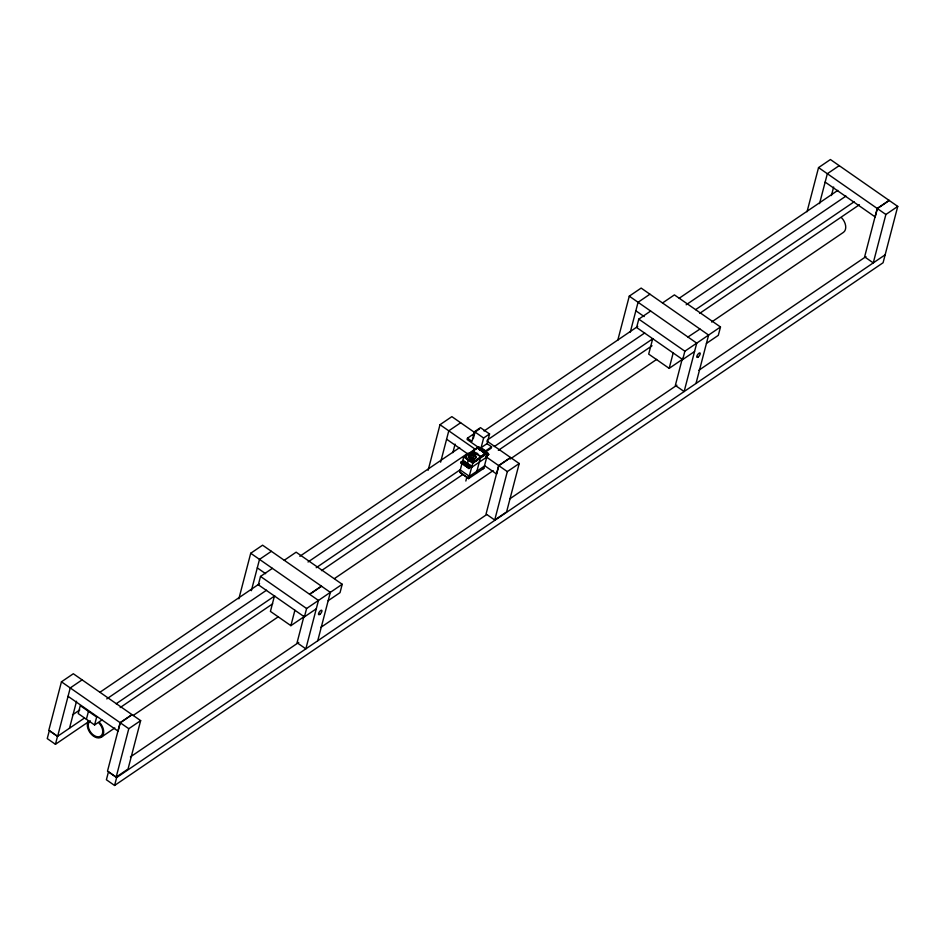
<?xml version="1.0" encoding="UTF-8"?>
<svg xmlns="http://www.w3.org/2000/svg" width="945" height="945" viewBox="0 0 945 945"><rect width="100%" height="100%" fill="white"/><g stroke="black" fill="none" stroke-linecap="round" stroke-linejoin="round"><path stroke-width="1.42" d="M462.873 464.302L463.109 463.511A1.193 0.78 14.6 0 0 464.503 463.522C465.483 461.514 461.255 461.751 462.412 463.983C461.455 462.129 465.625 462.896 464.302 464.314A1.193 0.78 14.6 0 1 462.896 464.302L467.078 467.102A1.193 0.78 14.6 0 1 467.964 466.168A1.193 0.78 14.6 0 1 469.358 467.137A1.193 0.78 14.6 0 1 467.988 467.74L468.2 466.936A1.193 0.78 14.6 0 0 469.559 466.346A1.193 0.78 14.6 0 0 468.165 465.377A1.193 0.78 14.6 0 0 467.291 466.31L466.984 467.173M132.005 714.609L120.133 722.677L107.517 771.096L116.164 777.121L128.036 769.041L140.651 720.633L73.32 673.75L61.449 681.817L48.833 730.237L57.621 736.356L70.237 687.936L82.109 679.868M57.503 736.368L49.317 730.662L47.25 738.588L55.436 744.294L57.503 736.368L84.341 718.117M69.493 728.276L76.545 701.225M86.397 719.263L88.464 711.337M94.583 724.969L96.65 717.042L80.278 705.643L78.211 713.558L94.583 724.969L101.906 719.984M116.164 777.121L128.78 728.701L140.651 720.633M116.648 777.558L108.462 771.852L106.395 779.767L114.581 785.472L116.648 777.558L885.134 254.819M238.849 598.835L250.72 553.262L262.592 545.194L330.337 592.361L317.733 640.781M251.346 590.708L259.509 559.381L271.38 551.313M272.384 568.347L260.513 576.426L258.328 584.79L304.42 616.872L316.291 608.804M274.44 596L270.424 611.403L290.895 625.661L305.14 615.963M290.895 625.661L294.899 610.257M304.113 615.679L297.061 642.73L305.849 648.849L318.465 600.441L250.72 553.262M304.42 616.872L306.593 608.509L342.208 584.282L296.128 552.187L284.256 560.267M342.208 584.282L340.035 592.645L328.163 600.713M428.132 470.279L439.992 424.707L451.864 416.639L474.957 432.715M440.63 462.152L448.78 430.825L460.652 422.758M452.868 452.655L455.088 444.115M462.412 463.983L460.829 462.885L461.03 462.081L463.345 460.51L471.449 466.145L468.921 468.519L467.893 467.799L468.2 466.936M473.043 435.468L473.386 434.145L467.456 438.185L467.113 439.508L478.477 447.422M482.186 449.135L487.809 453.068L472.783 463.286L468.566 478.607L459.719 472.181L463.688 456.943L478.713 446.725L482.163 449.135M462.247 463.546L462.566 462.365M462.306 463.759L462.731 462.223M462.755 462.908L462.967 462.117M460.829 462.885L463.345 460.51M463.026 462.861L463.239 462.07M463.333 462.861L463.534 462.07M463.641 462.92L463.841 462.129M463.924 463.026L464.137 462.235M464.184 463.18L465.259 461.845M464.326 464.29L464.597 462.566M464.467 464.16L464.786 462.991M467.397 454.427L469.452 453.139L467.397 454.427A5.977 3.886 14.6 0 0 468.236 460.12A5.977 3.886 14.6 0 0 476.493 460.758L477.709 458.88L485.588 453.517L477.331 447.776L469.299 453.706M464.869 465.696L467.397 463.333L468.377 459.542A5.977 3.886 14.6 0 1 467.539 453.848M487.041 443.654L491.589 446.82L485.647 450.859L481.099 447.682L487.041 443.654L489.557 433.968L480.462 427.636L474.52 431.676L472.004 441.35L467.456 438.185M473.315 438.645L474.697 433.365M467.279 462.731L464.845 464.751L467.74 463.05M467.078 467.102L467.48 465.554L464.527 463.499M468.921 466.476L469.96 465.117M468.921 468.519L471.449 466.145M465.838 481.029L466.913 476.894M472.713 454.616L473.504 451.604M476.493 460.758L477.709 458.88M480.485 449.501L480.698 448.71L481.726 449.43M481.099 447.682L483.627 438.007L489.557 433.968M476.327 473.398L480.296 458.171M483.521 452.064L485.435 454.096L485.588 453.517M484.537 452.324L484.738 451.533L484.005 452.041M481.891 449.796L485.305 452.171L485.647 450.859M468.2 464.822L471.744 467.291L486.769 457.073L486.474 455.927L488.789 454.344L487.195 453.246L487.088 454.214M487.1 454.261L487.313 453.47M468.566 478.607L483.84 468.295L487.809 453.068M488.789 454.344L486.262 456.718M491.589 446.82L491.246 448.143L485.305 452.171M510.548 457.498L498.676 465.578L486.061 513.986L494.719 520.01L507.323 471.602L519.207 463.522L486.864 441.008M519.207 463.522L506.591 511.93L494.719 520.01M617.77 340.294L629.275 296.151L641.147 288.083L708.608 335.062L696.004 383.469M630.268 332.179L638.064 302.282L649.936 294.202M650.656 311.047L638.785 319.127L636.611 327.49L682.692 359.572L694.563 351.505M652.711 338.7L648.695 354.103L669.166 368.361L682.231 359.478M669.166 368.361L673.183 352.957M682.384 358.379L675.344 385.43L684.133 391.549L696.737 343.141L629.275 296.151M682.692 359.572L684.865 351.209L720.492 326.982L674.411 294.887L662.528 302.967M720.492 326.982L718.306 335.345L706.435 343.413M807.042 211.739L818.547 167.596L830.419 159.528L897.75 206.412L883.079 262.745L114.581 785.472M819.539 203.624L827.336 173.726L839.207 165.647M831.423 195.544L833.644 187.004M897.75 206.412L885.878 214.491L873.263 262.899L864.616 256.875L877.22 208.467L889.103 200.387M462.625 463.192L461.03 462.081M475.04 432.042L479.493 429.018M99.792 692.366L259.591 583.667M299.849 556.286L459.648 447.599M484.041 431.003L637.733 326.45M679.207 298.242L837.79 190.382M72.493 714.904L79.805 709.919M106.761 698.898L266.561 590.2M308.035 561.991L467.834 453.293M487.348 440.016L644.703 332.983M686.176 304.774L845.976 196.076M484.23 452.194L484.513 451.367M55.436 744.294L88.369 721.885M116.164 703.765L274.747 595.905M316.221 567.697L460.156 469.783M494.318 446.548L652.889 338.688M695.591 309.653L854.162 201.781M477.556 459.459L485.435 454.096M120.204 707.545L272.68 603.82M321.477 570.638L462.979 474.39M498.346 450.328L652.05 345.776M699.619 313.421L859.418 204.722M484.419 466.086L469.393 476.315L460.298 469.972M132.146 714.703L120.275 722.783L118.09 731.158L68.052 696.311M309.547 594.228L321.418 586.148M309.677 594.322L321.548 586.243M510.69 457.593L498.818 465.672L496.645 474.047L484.726 465.743M687.948 337.022L699.973 329.049M889.245 200.494L877.373 208.561L875.188 216.937L825.15 182.09M101.387 737.1L114.806 727.969M133.115 715.519L278.35 616.731M334.495 578.541L493.148 470.622M510.241 458.998L656.692 359.383M711.62 322.021L843.424 232.364A10.466 6.922 55.8 0 0 841.534 217.704M130.41 756.921L298.75 642.411M320.709 627.48L486.604 514.635M509.78 498.865L676.903 385.194M698.851 370.263L865.974 256.591M482.848 468.885L483.84 468.295M463.074 463.511L467.184 466.381M479.41 449.218L479.446 449.218A5.339 3.473 14.6 0 1 483.509 452.053M818.547 167.596L885.878 214.491M635.843 310.775L644.183 316.587M638.785 319.127L684.865 351.209M474.52 431.676L483.627 438.007M486.521 452.761L486.746 452.927A1.193 0.78 14.6 0 0 486.12 452.761M439.992 424.707L474.992 449.088M485.718 456.553L507.323 471.602M472.512 451.048L480.769 456.801M446.607 439.201L468.047 454.132M463.688 456.943L472.783 463.286M464.16 462.01L466.18 463.416M468.094 467.007L469.122 467.728M459.719 472.181L468.814 478.513M257.3 567.886L265.639 573.698M260.513 576.426L306.593 608.509M61.449 681.817L128.78 728.701M99.036 723.138A9.261 6.119 55.8 0 1 101.505 735.387A9.261 6.119 55.8 0 1 90.909 732.552A9.261 6.119 55.8 0 1 90.283 720.799M99.497 722.441A10.466 6.922 55.8 0 1 102.662 735.801A10.466 6.922 55.8 0 1 91.5 734.454A10.466 6.922 55.8 0 1 88.322 721.106M475.583 456.636A3.804 2.469 14.6 0 1 473.717 459.518A3.804 2.469 14.6 0 1 468.897 457.841A3.804 2.469 14.6 0 1 469.913 454.663M474 455.951A1.819 1.181 14.6 0 1 472.039 457.285A1.819 1.181 14.6 0 1 470.941 455.171M476.646 460.191A5.977 3.886 14.6 0 1 468.377 459.542M479.304 449.796A5.339 3.473 14.6 0 1 480.615 450.245M482.718 451.71A5.339 3.473 14.6 0 1 483.367 452.62M475.772 453.706L477.508 454.155L475.772 453.706M477.379 448.06L472.925 451.084L476.221 453.127A1.193 0.78 14.6 0 1 477.709 454.415L480.721 456.518L485.175 453.494L477.379 448.06M319.918 614.285A2.693 1.016 -55.1 0 0 321.855 610.364A2.693 1.016 -55.1 0 0 318.878 612.75A2.693 1.016 -55.1 0 0 319.918 614.285M698.19 356.986A2.693 1.016 -55.1 0 0 700.127 353.064A2.693 1.016 -55.1 0 0 697.15 355.45A2.693 1.016 -55.1 0 0 698.19 356.986M469.299 457.167A3.804 2.469 14.6 0 0 475.725 457.663A3.804 2.469 14.6 0 0 471.945 453.588A3.804 2.469 14.6 0 0 469.299 457.167M471.047 454.805A1.819 1.181 14.6 0 0 474.106 455.584A1.819 1.181 14.6 0 0 473.008 453.47A1.819 1.181 14.6 0 0 471.047 454.805"/></g></svg>
